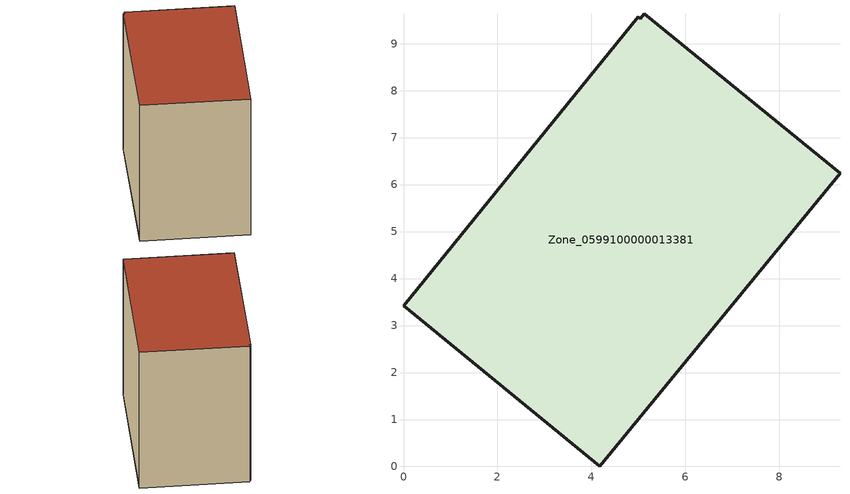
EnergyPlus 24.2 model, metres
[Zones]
Zone_0599100000013381
 floor ground (C_G): 5.13,9.64 9.29,6.24 4.17,0 0,3.42 4.99,9.57 5.04,9.53 z0
 wall outside (C_F): 4.17,0 9.29,6.24 5.13,9.64 5.04,9.53 4.99,9.57 0,3.42 4.17,0 z0:7.94
 roof outside (C_R): 9.29,6.24 5.13,9.64 5.04,9.53 4.99,9.57 0,3.42 4.17,0 z7.94
[BUILDING]
Pand.0599100000013381: North Axis=0; Terrain=City; Loads Convergence Tolerance Value=0.04; Temperature Convergence Tolerance Value=0.4; Solar Distribution=FullExterior; Maximum Number of Warmup Days=25; Minimum Number of Warmup Days=1
[Site:Location]
Rotterdam.The.Hague.AP_ZH_NLD Design_Conditions: Latitude=51.96; Longitude=4.45; Time Zone=1; Elevation=-4.5
[SITE:GROUNDTEMPERATURE:BUILDINGSURFACE]
18, 18, 18, 18, 18, 18, 18, 18, 18, 18, 18, 18
[MATERIAL] Thermal Absorptance=0.9; Solar Absorptance=0.7; Visible Absorptance=0.7
Name | Roughness | Thickness | Conductivity | Density | Specific Heat
G.TI.1946 | MediumSmooth | 0.15 | 1 | 540 | 1210
F.TI.1946 | Rough | 0.3 | 0.857143 | 1920 | 840
R.TI.1946 | MediumRough | 0.2 | 0.1 | 1500 | 1000
[CONSTRUCTION]
C_G: G.TI.1946
C_F: F.TI.1946
C_R: R.TI.1946
[ZONE]
Zone_0599100000013381: Type=1; Multiplier=1; Ceiling Height=Autocalculate; Volume=Autocalculate; Floor Area=autocalculate; Part of Total Floor Area=Yes
[ZONEINFILTRATION:DESIGNFLOWRATE]
Infil_Zone_0599100000013381: Zone or ZoneList or Space or SpaceList=Zone_0599100000013381; Schedule=AlwaysOn; Design Flow Rate Calculation Method=Flow/Area; Flow Rate per Floor Area=0.003; Constant Term Coefficient=1; Temperature Term Coefficient=0; Velocity Term Coefficient=0; Velocity Squared Term Coefficient=0
[HVACTEMPLATE:ZONE:IDEALLOADSAIRSYSTEM]
Zone_0599100000013381: Maximum Heating Supply Air Temperature=50; Minimum Cooling Supply Air Temperature=13; Maximum Heating Supply Air Humidity Ratio=0.0156; Minimum Cooling Supply Air Humidity Ratio=0.0077; Heating Limit=NoLimit; Cooling Limit=NoLimit; Dehumidification Control Type=ConstantSensibleHeatRatio; Cooling Sensible Heat Ratio=0.7; Dehumidification Setpoint=60; Humidification Control Type=None; Humidification Setpoint=30; Outdoor Air Method=None; Outdoor Air Flow Rate per Person=0.00944; Outdoor Air Flow Rate per Zone Floor Area=0; Outdoor Air Flow Rate per Zone=0; Demand Controlled Ventilation Type=None; Outdoor Air Economizer Type=NoEconomizer; Heat Recovery Type=None; Sensible Heat Recovery Effectiveness=0.7; Latent Heat Recovery Effectiveness=0.65
[ZONECONTROL:THERMOSTAT]
ThermostatControl_Zone_0599100000013381: Zone or ZoneList=Zone_0599100000013381; Control Type Schedule=DualSetpointControlType; Control 1=Thermostat_Zone_0599100000013381; Temperature Difference Between Cutout And Setpoint=0
[THERMOSTATSETPOINT:DUALSETPOINT]
Thermostat_Zone_0599100000013381: Heating Setpoint Temperature Schedule=HeatingSetpoint_Zone_0599100000013381; Cooling Setpoint Temperature Schedule=CoolingSetpoint_Zone_0599100000013381
[SCHEDULE:COMPACT]
HeatingSetpoint_Zone_0599100000013381: Through: 12/31, For: AllDays, Until: 24:00, 21
CoolingSetpoint_Zone_0599100000013381: Through: 12/31, For: AllDays, Until: 24:00, 24
DualSetpointControlType: Through: 12/31, For: AllDays, Until: 24:00, 4
AlwaysOn: Through: 12/31, For: AllDays, Until: 24:00, 1
